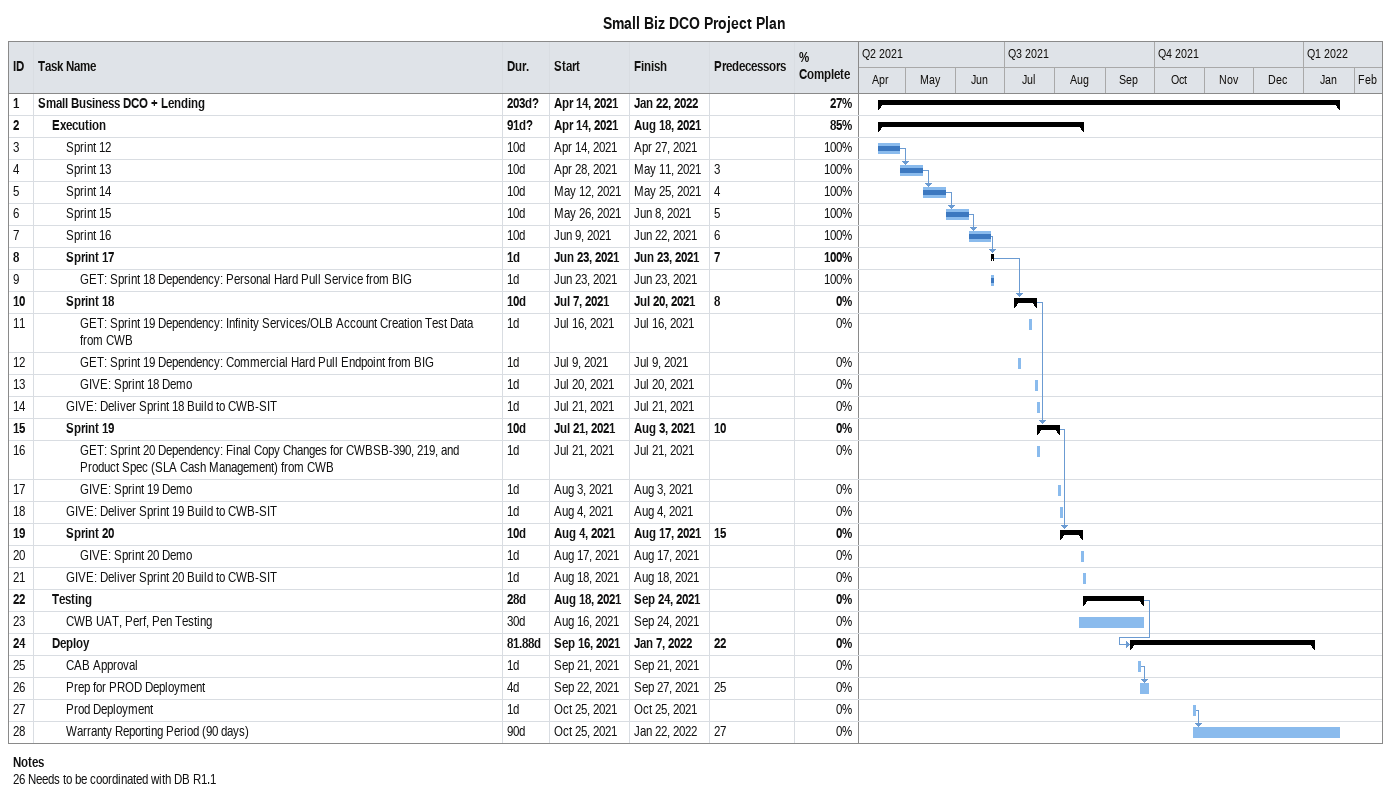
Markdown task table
Small Biz DCO Project Plan

| ID | Level | Task | Duration | Start | Finish | Predecessors | % complete |
|---|---|---|---|---|---|---|---|
| 1 | 1 | **Small Business DCO + Lending** | 203d? | 2021-04-14 | 2022-01-22 |  | 27 |
| 2 | 2 | **Execution** | 91d? | 2021-04-14 | 2021-08-18 |  | 85 |
| 3 | 3 | Sprint 12 | 10d | 2021-04-14 | 2021-04-27 |  | 100 |
| 4 | 3 | Sprint 13 | 10d | 2021-04-28 | 2021-05-11 | 3 | 100 |
| 5 | 3 | Sprint 14 | 10d | 2021-05-12 | 2021-05-25 | 4 | 100 |
| 6 | 3 | Sprint 15 | 10d | 2021-05-26 | 2021-06-08 | 5 | 100 |
| 7 | 3 | Sprint 16 | 10d | 2021-06-09 | 2021-06-22 | 6 | 100 |
| 8 | 3 | **Sprint 17** | 1d | 2021-06-23 | 2021-06-23 | 7 | 100 |
| 9 | 4 | GET: Sprint 18 Dependency: Personal Hard Pull Service from BIG | 1d | 2021-06-23 | 2021-06-23 |  | 100 |
| 10 | 3 | **Sprint 18** | 10d | 2021-07-07 | 2021-07-20 | 8 | 0 |
| 11 | 4 | GET: Sprint 19 Dependency: Infinity Services/OLB Account Creation Test Data from CWB | 1d | 2021-07-16 | 2021-07-16 |  | 0 |
| 12 | 4 | GET: Sprint 19 Dependency: Commercial Hard Pull Endpoint from BIG | 1d | 2021-07-09 | 2021-07-09 |  | 0 |
| 13 | 4 | GIVE: Sprint 18 Demo | 1d | 2021-07-20 | 2021-07-20 |  | 0 |
| 14 | 3 | GIVE: Deliver Sprint 18 Build to CWB-SIT | 1d | 2021-07-21 | 2021-07-21 |  | 0 |
| 15 | 3 | **Sprint 19** | 10d | 2021-07-21 | 2021-08-03 | 10 | 0 |
| 16 | 4 | GET: Sprint 20 Dependency: Final Copy Changes for CWBSB-390, 219, and Product Spec (SLA Cash Management) from CWB | 1d | 2021-07-21 | 2021-07-21 |  | 0 |
| 17 | 4 | GIVE: Sprint 19 Demo | 1d | 2021-08-03 | 2021-08-03 |  | 0 |
| 18 | 3 | GIVE: Deliver Sprint 19 Build to CWB-SIT | 1d | 2021-08-04 | 2021-08-04 |  | 0 |
| 19 | 3 | **Sprint 20** | 10d | 2021-08-04 | 2021-08-17 | 15 | 0 |
| 20 | 4 | GIVE: Sprint 20 Demo | 1d | 2021-08-17 | 2021-08-17 |  | 0 |
| 21 | 3 | GIVE: Deliver Sprint 20 Build to CWB-SIT | 1d | 2021-08-18 | 2021-08-18 |  | 0 |
| 22 | 2 | **Testing** | 28d | 2021-08-18 | 2021-09-24 |  | 0 |
| 23 | 3 | CWB UAT, Perf, Pen Testing | 30d | 2021-08-16 | 2021-09-24 |  | 0 |
| 24 | 2 | **Deploy** | 81.88d | 2021-09-16 | 2022-01-07 | 22 | 0 |
| 25 | 3 | CAB Approval | 1d | 2021-09-21 | 2021-09-21 |  | 0 |
| 26 | 3 | Prep for PROD Deployment | 4d | 2021-09-22 | 2021-09-27 | 25 | 0 |
| 27 | 3 | Prod Deployment | 1d | 2021-10-25 | 2021-10-25 |  | 0 |
| 28 | 3 | Warranty Reporting Period (90 days) | 90d | 2021-10-25 | 2022-01-22 | 27 | 0 |

Notes
- 26: Needs to be coordinated with DB R1.1
